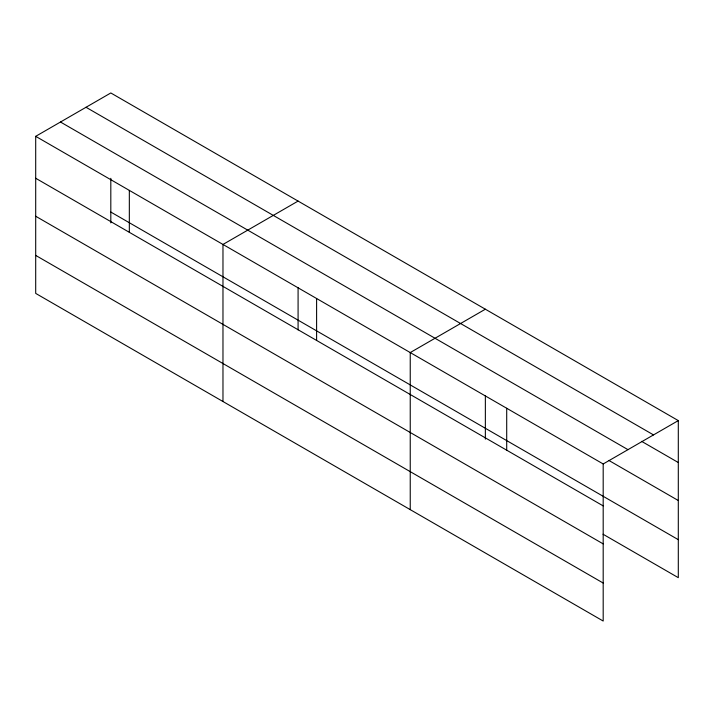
<?xml version="1.0" encoding="UTF-8"?>
<svg xmlns="http://www.w3.org/2000/svg" width="714" height="714" viewBox="0 0 714 714"><rect width="100%" height="100%" fill="white"/><g stroke="black" fill="none" stroke-linecap="round" stroke-linejoin="round"><path stroke-width="1.07" d="M35.7 136.329L603.187 463.966L603.187 621.037L35.7 293.4L35.7 136.329L110.813 92.963L678.3 420.6L678.3 577.671L603.053 534.224M298.086 201.08L222.973 244.447L222.973 401.518M485.359 309.207L410.238 352.573L410.238 509.644M603.187 463.966L678.3 420.6M86.028 107.278L653.515 434.906M641.636 441.359L678.3 462.529M60.485 122.023L627.972 449.65M608.837 460.423L678.3 500.523M110.813 212.04L678.3 539.668M35.7 178.259L603.187 505.896M35.7 216.253L603.187 543.889M35.7 255.407L603.187 583.043M506.708 408.265L506.708 450.195M485.359 395.654L485.359 439.128M316.605 298.514L316.605 340.435M298.086 287.537L298.086 329.93M129.332 190.388L129.332 232.318M110.813 178.33L110.813 222.893"/></g></svg>
